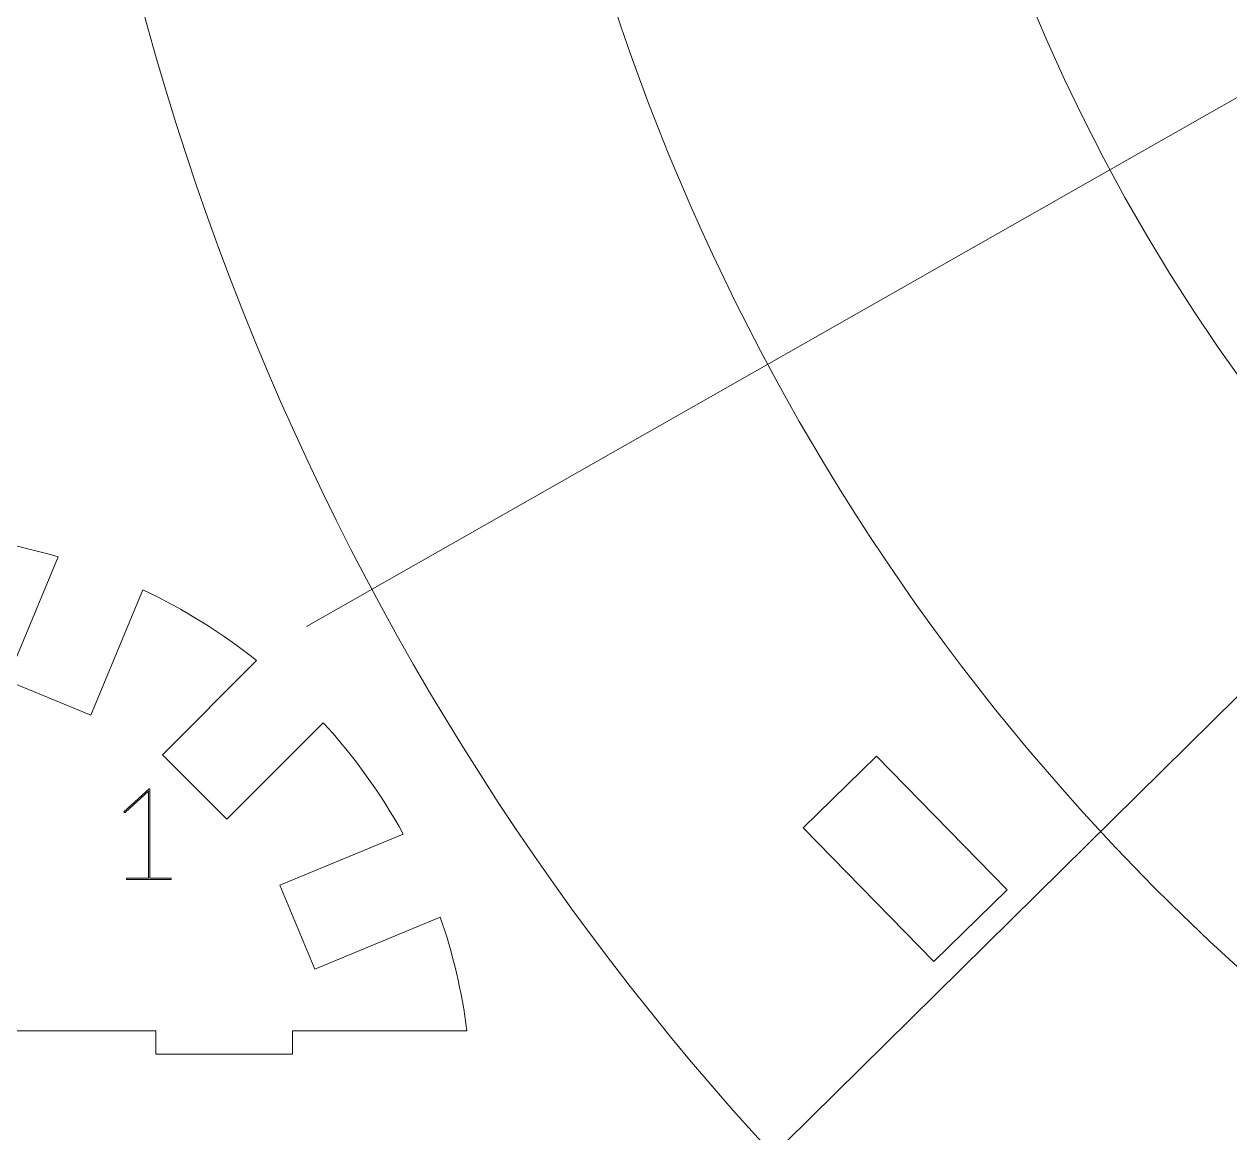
# Model space of a CAD drawing. Header units: millimetres. Extents: x -150 to 147, y -95 to 100.
# Drawn here: x 28.03 to 54.51, y -2.57 to 21.78 of the extents above; entities that cross this region are included whole.
import ezdxf

# ---------------------------------------------------------------- set-up
doc = ezdxf.new("R2010")
doc.units = ezdxf.units.MM
doc.header["$MEASUREMENT"] = 0
doc.layers.add('cut', color=7, linetype='Continuous')
doc.layers.add('cut light', color=7, linetype='Continuous')

msp = doc.modelspace()

# ---------------------------------------------------------------- linework, layer by layer
at = {"layer": 'cut', "lineweight": 0}
for points, knots in [([(86.5213, -21.6434), (113.6157, -21.6434), (136.3673, -2.5031), (142.7272, 23.3633), (142.7272, 23.3633), (142.7272, 23.3633), (142.7272, 23.3536), (142.7272, 23.3536), (142.7272, 23.3536), (142.7272, 23.3536), (146.7213, 25.7286), (146.7213, 25.7286), (146.7213, 25.7286), (146.7213, 25.7286), (146.7213, 50.4881), (146.7213, 50.4881), (146.7213, 50.4881), (146.7213, 50.4881), (142.7054, 52.8631), (142.7054, 52.8631), (142.7054, 52.8631), (142.7054, 52.8631), (142.7054, 52.8574), (142.7054, 52.8574), (142.7054, 52.8574), (136.3142, 78.6772), (113.5837, 97.7718), (86.5213, 97.7718), (86.5213, 97.7718), (54.5003, 97.7718), (28.5422, 71.0397), (28.5422, 38.0643), (28.5422, 38.0643), (28.5422, 5.0887), (54.5003, -21.6434), (86.5213, -21.6434)], [0, 0, 0, 0, 0.1, 0.1, 0.1, 0.1, 0.2, 0.2, 0.2, 0.2, 0.3, 0.3, 0.3, 0.3, 0.4, 0.4, 0.4, 0.4, 0.5, 0.5, 0.5, 0.5, 0.6, 0.6, 0.6, 0.6, 0.7, 0.7, 0.7, 0.7, 0.8, 0.8, 0.8, 0.8, 1, 1, 1, 1]), ([(12.0955, -0.3296), (12.2023, 0.5302), (12.4, 1.363), (12.6786, 2.1597), (12.6786, 2.1597), (12.6786, 2.1597), (15.4355, 1.0177), (15.4355, 1.0177), (15.4355, 1.0177), (15.4355, 1.0177), (16.2008, 2.8655), (16.2008, 2.8655), (16.2008, 2.8655), (16.2008, 2.8655), (13.4924, 3.9873), (13.4924, 3.9873), (13.4924, 3.9873), (13.9758, 4.8702), (14.5658, 5.6904), (15.246, 6.4319), (15.246, 6.4319), (15.246, 6.4319), (17.3642, 4.314), (17.3642, 4.314), (17.3642, 4.314), (17.3642, 4.314), (18.7783, 5.7283), (18.7783, 5.7283), (18.7783, 5.7283), (18.7783, 5.7283), (16.71, 7.7964), (16.71, 7.7964), (16.71, 7.7964), (17.4731, 8.4037), (18.3097, 8.928), (19.2051, 9.3552), (19.2051, 9.3552), (19.2051, 9.3552), (20.3479, 6.5971), (20.3479, 6.5971), (20.3479, 6.5971), (20.3479, 6.5971), (22.1956, 7.3626), (22.1956, 7.3626), (22.1956, 7.3626), (22.1956, 7.3626), (21.0711, 10.0766), (21.0711, 10.0766), (21.0711, 10.0766), (21.8279, 10.3046), (22.6147, 10.4671), (23.4243, 10.5574), (23.4243, 10.5574), (23.4243, 10.5574), (23.4243, 7.1704), (23.4243, 7.1704), (23.4243, 7.1704), (23.4243, 7.1704), (26.4243, 7.1704), (26.4243, 7.1704), (26.4243, 7.1704), (26.4243, 7.1704), (26.4243, 10.5572), (26.4243, 10.5572), (26.4243, 10.5572), (27.2333, 10.4669), (28.0196, 10.3044), (28.7759, 10.0767), (28.7759, 10.0767), (28.7759, 10.0767), (27.6518, 7.3638), (27.6518, 7.3638), (27.6518, 7.3638), (27.6518, 7.3638), (29.4995, 6.5983), (29.4995, 6.5983), (29.4995, 6.5983), (29.4995, 6.5983), (30.6421, 9.3559), (30.6421, 9.3559), (30.6421, 9.3559), (31.5374, 8.9288), (32.374, 8.4045), (33.1372, 7.7975), (33.1372, 7.7975), (33.1372, 7.7975), (31.0691, 5.7295), (31.0691, 5.7295), (31.0691, 5.7295), (31.0691, 5.7295), (32.4832, 4.3152), (32.4832, 4.3152), (32.4832, 4.3152), (32.4832, 4.3152), (34.6015, 6.4332), (34.6015, 6.4332), (34.6015, 6.4332), (35.2817, 5.6917), (35.8722, 4.8718), (36.3557, 3.9888), (36.3557, 3.9888), (36.3557, 3.9888), (33.6466, 2.8667), (33.6466, 2.8667), (33.6466, 2.8667), (33.6466, 2.8667), (34.4119, 1.0189), (34.4119, 1.0189), (34.4119, 1.0189), (34.4119, 1.0189), (37.1695, 2.1611), (37.1695, 2.1611), (37.1695, 2.1611), (37.4485, 1.364), (37.6462, 0.5307), (37.7531, -0.3296), (37.7531, -0.3296), (37.7531, -0.3296), (33.9243, -0.3296), (33.9243, -0.3296), (33.9243, -0.3296), (33.9243, -0.3296), (33.9243, -0.8473), (33.9243, -0.8473), (33.9243, -0.8473), (33.9243, -0.8473), (30.9243, -0.8473), (30.9243, -0.8473), (30.9243, -0.8473), (30.9243, -0.8473), (30.9243, -0.3296), (30.9243, -0.3296), (30.9243, -0.3296), (30.9243, -0.3296), (26.4243, -0.3296), (26.4243, -0.3296), (26.4243, -0.3296), (26.4243, -0.3296), (26.4243, 4.1704), (26.4243, 4.1704), (26.4243, 4.1704), (26.4243, 4.1704), (23.4243, 4.1704), (23.4243, 4.1704), (23.4243, 4.1704), (23.4243, 4.1704), (23.4243, -0.3296), (23.4243, -0.3296), (23.4243, -0.3296), (23.4243, -0.3296), (18.9243, -0.3296), (18.9243, -0.3296), (18.9243, -0.3296), (18.9243, -0.3296), (18.9243, -0.8473), (18.9243, -0.8473), (18.9243, -0.8473), (18.9243, -0.8473), (15.9243, -0.8473), (15.9243, -0.8473), (15.9243, -0.8473), (15.9243, -0.8473), (15.9243, -0.3296), (15.9243, -0.3296), (15.9243, -0.3296), (15.9243, -0.3296), (12.0955, -0.3296), (12.0955, -0.3296)], [0, 0, 0, 0, 0.0232558, 0.0232558, 0.0232558, 0.0232558, 0.0465116, 0.0465116, 0.0465116, 0.0465116, 0.0697674, 0.0697674, 0.0697674, 0.0697674, 0.0930233, 0.0930233, 0.0930233, 0.0930233, 0.1162791, 0.1162791, 0.1162791, 0.1162791, 0.1395349, 0.1395349, 0.1395349, 0.1395349, 0.1627907, 0.1627907, 0.1627907, 0.1627907, 0.1860465, 0.1860465, 0.1860465, 0.1860465, 0.2093023, 0.2093023, 0.2093023, 0.2093023, 0.2325581, 0.2325581, 0.2325581, 0.2325581, 0.255814, 0.255814, 0.255814, 0.255814, 0.2790698, 0.2790698, 0.2790698, 0.2790698, 0.3023256, 0.3023256, 0.3023256, 0.3023256, 0.3255814, 0.3255814, 0.3255814, 0.3255814, 0.3488372, 0.3488372, 0.3488372, 0.3488372, 0.372093, 0.372093, 0.372093, 0.372093, 0.3953488, 0.3953488, 0.3953488, 0.3953488, 0.4186047, 0.4186047, 0.4186047, 0.4186047, 0.4418605, 0.4418605, 0.4418605, 0.4418605, 0.4651163, 0.4651163, 0.4651163, 0.4651163, 0.4883721, 0.4883721, 0.4883721, 0.4883721, 0.5116279, 0.5116279, 0.5116279, 0.5116279, 0.5348837, 0.5348837, 0.5348837, 0.5348837, 0.5581395, 0.5581395, 0.5581395, 0.5581395, 0.5813953, 0.5813953, 0.5813953, 0.5813953, 0.6046512, 0.6046512, 0.6046512, 0.6046512, 0.627907, 0.627907, 0.627907, 0.627907, 0.6511628, 0.6511628, 0.6511628, 0.6511628, 0.6744186, 0.6744186, 0.6744186, 0.6744186, 0.6976744, 0.6976744, 0.6976744, 0.6976744, 0.7209302, 0.7209302, 0.7209302, 0.7209302, 0.744186, 0.744186, 0.744186, 0.744186, 0.7674419, 0.7674419, 0.7674419, 0.7674419, 0.7906977, 0.7906977, 0.7906977, 0.7906977, 0.8139535, 0.8139535, 0.8139535, 0.8139535, 0.8372093, 0.8372093, 0.8372093, 0.8372093, 0.8604651, 0.8604651, 0.8604651, 0.8604651, 0.8837209, 0.8837209, 0.8837209, 0.8837209, 0.9069767, 0.9069767, 0.9069767, 0.9069767, 0.9302326, 0.9302326, 0.9302326, 0.9302326, 0.9534884, 0.9534884, 0.9534884, 0.9534884, 1, 1, 1, 1])]:
    msp.add_open_spline(points, degree=3, knots=knots, dxfattribs=at)
at = {"layer": 'cut light', "color": 5, "lineweight": 0}
for points, knots in [([(86.1317, -11.1526), (112.4688, -11.1526), (133.8194, 10.8825), (133.8194, 38.0642), (133.8194, 38.0642), (133.8194, 65.246), (112.4688, 87.281), (86.1317, 87.281), (86.1317, 87.281), (59.7945, 87.281), (38.444, 65.246), (38.444, 38.0642), (38.444, 38.0642), (38.444, 10.8825), (59.7945, -11.1526), (86.1317, -11.1526)], [0, 0, 0, 0, 0.2, 0.2, 0.2, 0.2, 0.4, 0.4, 0.4, 0.4, 0.6, 0.6, 0.6, 0.6, 1, 1, 1, 1]), ([(86.1317, -2.3007), (107.732, -2.3007), (125.2425, 15.7713), (125.2425, 38.0642), (125.2425, 38.0642), (125.2425, 60.3572), (107.732, 78.4291), (86.1317, 78.4291), (86.1317, 78.4291), (64.5314, 78.4291), (47.0209, 60.3572), (47.0209, 38.0642), (47.0209, 38.0642), (47.0209, 15.7713), (64.5314, -2.3007), (86.1317, -2.3007)], [0, 0, 0, 0, 0.2, 0.2, 0.2, 0.2, 0.4, 0.4, 0.4, 0.4, 0.6, 0.6, 0.6, 0.6, 1, 1, 1, 1]), ([(45.1404, 4.1275), (45.1404, 4.1275), (48.0054, 1.1932), (48.0054, 1.1932), (48.0054, 1.1932), (48.0054, 1.1932), (49.6146, 2.7643), (49.6146, 2.7643), (49.6146, 2.7643), (49.6146, 2.7643), (46.7496, 5.6986), (46.7496, 5.6986), (46.7496, 5.6986), (46.7496, 5.6986), (45.1404, 4.1275), (45.1404, 4.1275)], [0, 0, 0, 0, 0.2, 0.2, 0.2, 0.2, 0.4, 0.4, 0.4, 0.4, 0.6, 0.6, 0.6, 0.6, 1, 1, 1, 1]), ([(30.2801, 3.0216), (30.2801, 3.0216), (30.7599, 3.0216), (30.7599, 3.0216), (30.7599, 3.0216), (30.7599, 3.0216), (30.7599, 4.8504), (30.7599, 4.8504), (30.7599, 4.8504), (30.7599, 4.8636), (30.7604, 4.8772), (30.7613, 4.8909), (30.7613, 4.8909), (30.7623, 4.9045), (30.7637, 4.9177), (30.7656, 4.9308), (30.7656, 4.9308), (30.7656, 4.9308), (30.2547, 4.4694), (30.2547, 4.4694), (30.2547, 4.4694), (30.25, 4.4647), (30.2453, 4.4624), (30.2406, 4.4624), (30.2406, 4.4624), (30.235, 4.4624), (30.2303, 4.4647), (30.2265, 4.4694), (30.2265, 4.4694), (30.2265, 4.4694), (30.2181, 4.4807), (30.2181, 4.4807), (30.2181, 4.4807), (30.2181, 4.4807), (30.774, 4.9802), (30.774, 4.9802), (30.774, 4.9802), (30.774, 4.9802), (30.7938, 4.9802), (30.7938, 4.9802), (30.7938, 4.9802), (30.7938, 4.9802), (30.7938, 3.0216), (30.7938, 3.0216), (30.7938, 3.0216), (30.7938, 3.0216), (31.2623, 3.0216), (31.2623, 3.0216), (31.2623, 3.0216), (31.2623, 3.0216), (31.2623, 2.9934), (31.2623, 2.9934), (31.2623, 2.9934), (31.2623, 2.9934), (30.2801, 2.9934), (30.2801, 2.9934), (30.2801, 2.9934), (30.2801, 2.9934), (30.2801, 3.0216), (30.2801, 3.0216)], [0, 0, 0, 0, 0.0625, 0.0625, 0.0625, 0.0625, 0.125, 0.125, 0.125, 0.125, 0.1875, 0.1875, 0.1875, 0.1875, 0.25, 0.25, 0.25, 0.25, 0.3125, 0.3125, 0.3125, 0.3125, 0.375, 0.375, 0.375, 0.375, 0.4375, 0.4375, 0.4375, 0.4375, 0.5, 0.5, 0.5, 0.5, 0.5625, 0.5625, 0.5625, 0.5625, 0.625, 0.625, 0.625, 0.625, 0.6875, 0.6875, 0.6875, 0.6875, 0.75, 0.75, 0.75, 0.75, 0.8125, 0.8125, 0.8125, 0.8125, 0.875, 0.875, 0.875, 0.875, 1, 1, 1, 1])]:
    msp.add_open_spline(points, degree=3, knots=knots, dxfattribs=at)
for points in [[(86.1318, 38.0642), (86.1318, 38.0642), (34.2288, 8.5478), (34.2288, 8.5478)], [(86.1318, 38.0642), (86.1318, 38.0642), (43.6368, -3.8799), (43.6368, -3.8799)]]:
    msp.add_open_spline(points, degree=3, dxfattribs=at)

doc.saveas('drawing.dxf')
